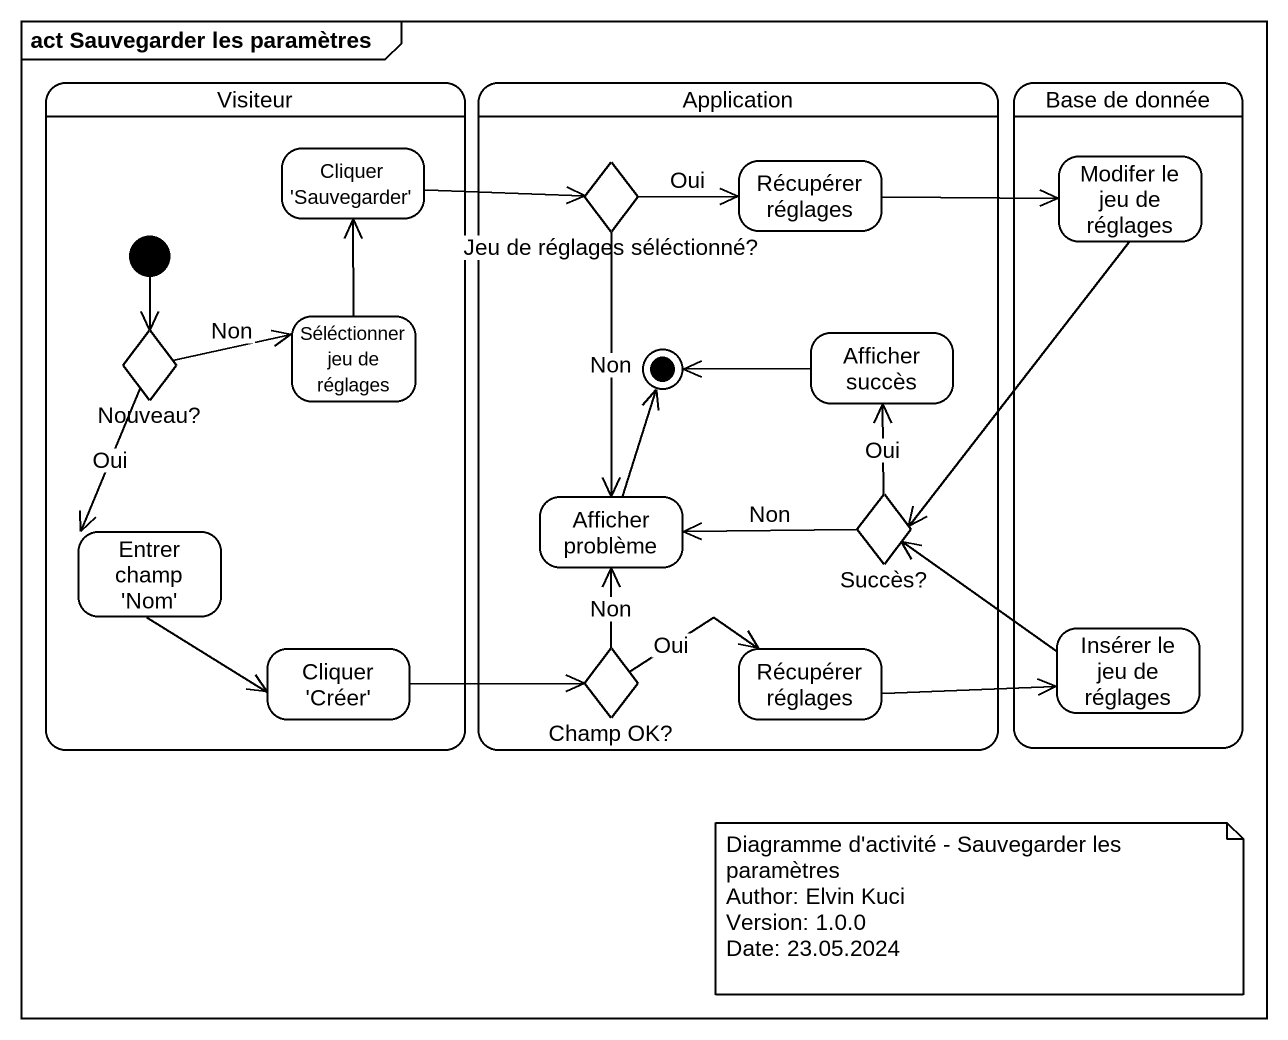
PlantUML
@startuml
mainframe act Sauvegarder les paramètres
hide empty description
state Visiteur {
  state "Cliquer 'Sauvegarder'" as Cliquer_Sauvegarder
  state "Nouveau?" as Nouveau <<choice>>
  state "Séléctionner jeu de réglages" as Séléctionner_jeu_de_réglages
  state "Entrer champ 'Nom'" as Entrer_champ_Nom
  state "Cliquer 'Créer'" as Cliquer_Créer
  [*] --> Nouveau
}
state Application {
  state "Jeu de réglages séléctionné?" as Jeu_de_réglages_séléctionné <<choice>>
  state "Récupérer réglages" as Récupérer_réglages
  state "Afficher succès" as Afficher_succès
  state "Afficher problème" as Afficher_problème
  state "Succès?" as Succès <<choice>>
  state "Champ OK?" as Champ_OK <<choice>>
  state "Récupérer réglages" as Récupérer_réglages_2
  Afficher_succès -left-> [*]
  Afficher_problème -up-> [*]
}
state "Base de donnée" as Base_de_donnée {
  state "Modifer le jeu de réglages" as Modifer_le_jeu_de_réglages
  state "Insérer le jeu de réglages" as Insérer_le_jeu_de_réglages
}
Cliquer_Sauvegarder -right-> Jeu_de_réglages_séléctionné
Jeu_de_réglages_séléctionné -right-> Récupérer_réglages : Oui
Jeu_de_réglages_séléctionné --> Afficher_problème : Non
Récupérer_réglages -right-> Modifer_le_jeu_de_réglages
Modifer_le_jeu_de_réglages --> Succès
Nouveau -right-> Séléctionner_jeu_de_réglages : Non
Nouveau --> Entrer_champ_Nom : Oui
Séléctionner_jeu_de_réglages -up-> Cliquer_Sauvegarder
Succès -up-> Afficher_succès : Oui
Succès -left-> Afficher_problème : Non
Entrer_champ_Nom -right-> Cliquer_Créer
Cliquer_Créer -right-> Champ_OK
Champ_OK -up-> Afficher_problème : Non
Champ_OK -right-> Récupérer_réglages_2 : Oui
Récupérer_réglages_2 -right-> Insérer_le_jeu_de_réglages
Insérer_le_jeu_de_réglages -left-> Succès
note as N1
  Diagramme d'activité - Sauvegarder les paramètres
  Author: Elvin Kuci
  Version: 1.0.0
  Date: 23.05.2024
end note
@enduml
